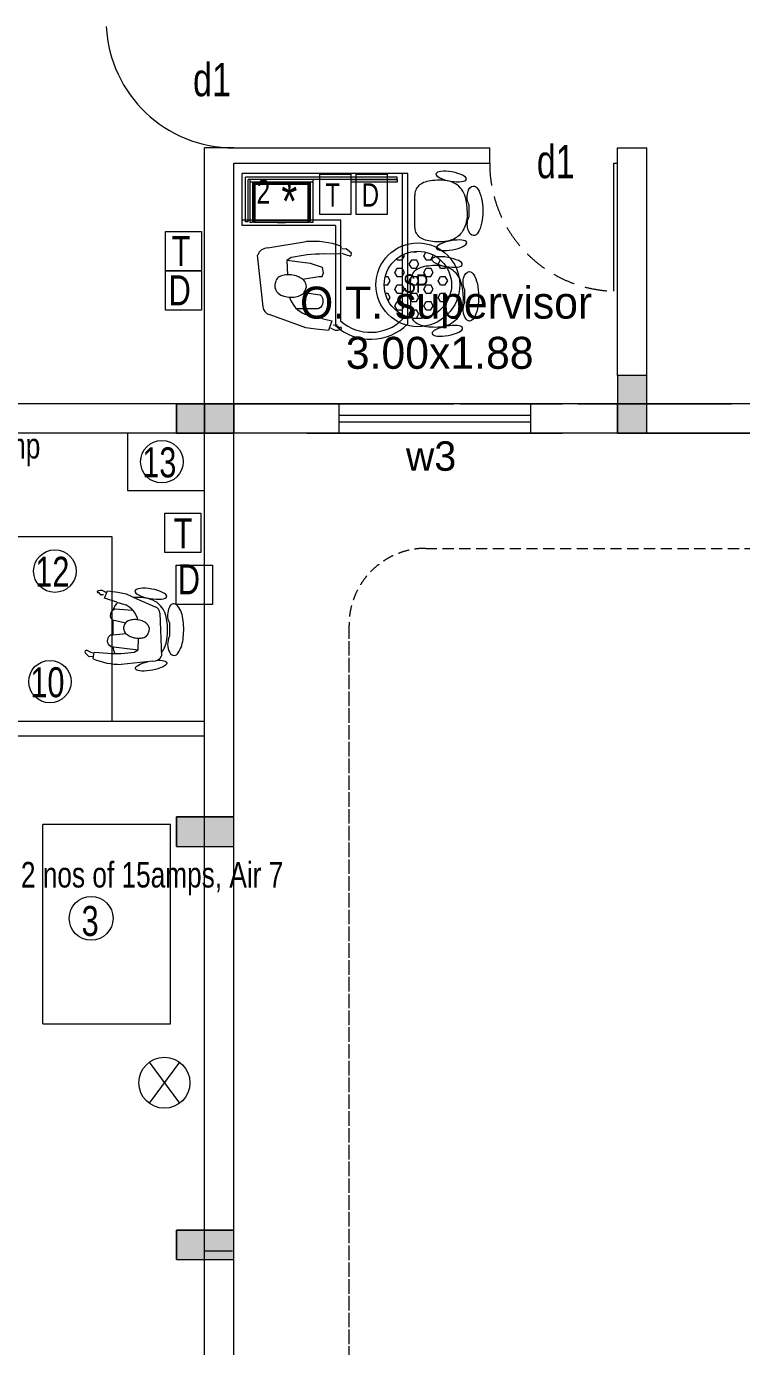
# Model space of a CAD drawing. Header units: metres. Extents: x 191982 to 427160, y -8904 to 80370.
# Drawn here: x 332237 to 337830, y 44442 to 54762 of the extents above; entities that cross this region are included whole.
import ezdxf

# ---------------------------------------------------------------- set-up
doc = ezdxf.new("R2010")
doc.units = ezdxf.units.M
doc.header["$LTSCALE"] = 700
doc.header["$MEASUREMENT"] = 0
doc.linetypes.add('DASHED2', pattern=[0.375, 0.25, -0.125])
doc.linetypes.add('HIDDEN2', pattern=[0.1875, 0.125, -0.0625])
doc.layers.get('0').update_dxf_attribs({"lineweight": 9})
for name, color, linetype, lineweight in [('elevations', 22, 'Continuous', 9), ('FURNITURE', 7, 'Continuous', 9), ('MAIN GATE', 7, 'Continuous', 9), ('NEW PLANS', 7, 'Continuous', 9)]:
    doc.layers.add(name, color=color, linetype=linetype, lineweight=lineweight)
doc.styles.add('RVR', font='MOD20.TTF')
doc.styles.get("Standard").update_dxf_attribs({"font": 'swisscl.ttf'})

# ---------------------------------------------------------------- blocks, each defined once
blk = doc.blocks.new('ws')
at = {"layer": 'FURNITURE'}
for p, q in [((668705, 47927), (667265, 47927)), ((667265, 47477), (667265, 47927)), ((667295, 47508), (667295, 47897)), ((668613, 47897), (667295, 47897)), ((667318, 47508), (667318, 47874)), ((668613, 47874), (667318, 47874)), ((667333, 47874), (667333, 47506)), ((667881, 47874), (667333, 47874)), ((667881, 47851), (667333, 47851)), ((667356, 47851), (667356, 47506)), ((667363, 47844), (667363, 47506)), ((667851, 47843), (667363, 47844)), ((667376, 47844), (667375, 47506)), ((667839, 47831), (667376, 47831)), ((667838, 47506), (667839, 47843)), ((667851, 47506), (667851, 47843)), ((667858, 47506), (667858, 47851)), ((667881, 47506), (667881, 47874)), ((668213, 47874), (668613, 47874)), ((668213, 47851), (668213, 47874)), ((668613, 47851), (668213, 47851)), ((668613, 47874), (668613, 47897)), ((668613, 47874), (668613, 47851)), ((668659, 46660), (668659, 47927)), ((668705, 46621), (668705, 47927)), ((668121, 47523), (667265, 47523)), ((668075, 47477), (667265, 47477)), ((667318, 47508), (667295, 47508)), ((667333, 47506), (667356, 47506)), ((667363, 47506), (667851, 47506)), ((667375, 47518), (667838, 47518)), ((667642, 47499), (667572, 47499)), ((667858, 47506), (667881, 47506)), ((668075, 47477), (668075, 46606)), ((668121, 46646), (668121, 47523)), ((668393, 46487), (668371, 46487))]:
    blk.add_line(p, q, dxfattribs=at)
at = {"layer": 'FURNITURE', "ltscale": 12}
for p, q in [((668798, 47821, 375), (668790, 47812, 375)), ((668807, 47828, 375), (668798, 47821, 375)), ((668818, 47836, 375), (668807, 47828, 375)), ((668829, 47842, 375), (668818, 47836, 375)), ((668841, 47848, 375), (668829, 47842, 375)), ((668854, 47853, 375), (668841, 47848, 375)), ((668869, 47857, 375), (668854, 47853, 375)), ((668884, 47861, 375), (668869, 47857, 375)), ((668901, 47864, 375), (668884, 47861, 375)), ((668919, 47867, 375), (668901, 47864, 375)), ((668938, 47868, 375), (668919, 47867, 375)), ((668957, 47870, 375), (668938, 47868, 375)), ((668978, 47870, 375), (668957, 47870, 375)), ((669002, 47869, 375), (668978, 47870, 375)), ((669024, 47868, 375), (669002, 47869, 375)), ((669045, 47864, 375), (669024, 47868, 375)), ((669065, 47860, 375), (669045, 47864, 375)), ((669084, 47854, 375), (669065, 47860, 375)), ((669101, 47847, 375), (669084, 47854, 375)), ((669118, 47838, 375), (669101, 47847, 375)), ((669133, 47828, 375), (669118, 47838, 375)), ((669147, 47817, 375), (669133, 47828, 375)), ((669160, 47804, 375), (669147, 47817, 375)), ((668765, 47748, 375), (668764, 47735, 375)), ((668766, 47467, 375), (668764, 47735, 375)), ((668766, 47760, 375), (668765, 47748, 375)), ((668769, 47772, 375), (668766, 47760, 375)), ((668773, 47783, 375), (668769, 47772, 375)), ((668778, 47793, 375), (668773, 47783, 375)), ((668783, 47803, 375), (668778, 47793, 375)), ((668790, 47812, 375), (668783, 47803, 375)), ((669171, 47790, 375), (669160, 47804, 375)), ((669182, 47775, 375), (669171, 47790, 375)), ((669191, 47758, 375), (669182, 47775, 375)), ((669199, 47740, 375), (669191, 47758, 375)), ((669205, 47720, 375), (669199, 47740, 375)), ((669211, 47700, 375), (669205, 47720, 375)), ((669215, 47678, 375), (669211, 47700, 375)), ((669218, 47654, 375), (669215, 47678, 375)), ((669220, 47629, 375), (669218, 47654, 375)), ((669221, 47603, 375), (669220, 47629, 375)), ((669221, 47603, 375), (669221, 47577, 375)), ((669236, 47547, 375), (669236, 47659, 375)), ((669207, 47486, 375), (669200, 47466, 375)), ((669212, 47507, 375), (669207, 47486, 375)), ((669216, 47529, 375), (669212, 47507, 375)), ((669219, 47552, 375), (669216, 47529, 375)), ((669221, 47577, 375), (669219, 47552, 375)), ((668767, 47454, 375), (668766, 47467, 375)), ((668768, 47441, 375), (668767, 47454, 375)), ((668771, 47429, 375), (668768, 47441, 375)), ((668775, 47418, 375), (668771, 47429, 375)), ((668780, 47408, 375), (668775, 47418, 375)), ((668786, 47398, 375), (668780, 47408, 375)), ((668793, 47389, 375), (668786, 47398, 375)), ((668801, 47381, 375), (668793, 47389, 375)), ((668810, 47373, 375), (668801, 47381, 375)), ((668820, 47366, 375), (668810, 47373, 375)), ((668831, 47360, 375), (668820, 47366, 375)), ((668844, 47354, 375), (668831, 47360, 375)), ((669104, 47358, 375), (669087, 47351, 375)), ((669120, 47367, 375), (669104, 47358, 375)), ((669135, 47377, 375), (669120, 47367, 375)), ((669149, 47389, 375), (669135, 47377, 375)), ((669162, 47402, 375), (669149, 47389, 375)), ((669173, 47416, 375), (669162, 47402, 375)), ((669183, 47431, 375), (669173, 47416, 375)), ((669192, 47448, 375), (669183, 47431, 375)), ((669200, 47466, 375), (669192, 47448, 375)), ((668857, 47349, 375), (668844, 47354, 375)), ((668872, 47345, 375), (668857, 47349, 375)), ((668887, 47342, 375), (668872, 47345, 375)), ((668904, 47339, 375), (668887, 47342, 375)), ((668922, 47336, 375), (668904, 47339, 375)), ((668940, 47335, 375), (668922, 47336, 375)), ((668960, 47334, 375), (668940, 47335, 375)), ((668981, 47334, 375), (668960, 47334, 375)), ((669005, 47334, 375), (668981, 47334, 375)), ((669027, 47337, 375), (669005, 47334, 375)), ((669048, 47340, 375), (669027, 47337, 375)), ((669068, 47345, 375), (669048, 47340, 375)), ((669087, 47351, 375), (669068, 47345, 375)), ((668921, 47127, 375), (668901, 47126, 375)), ((668942, 47128, 375), (668921, 47127, 375)), ((668966, 47127, 375), (668942, 47128, 375)), ((668988, 47125, 375), (668966, 47127, 375)), ((668730, 47018, 375), (668729, 47006, 375)), ((668733, 47030, 375), (668730, 47018, 375)), ((668737, 47041, 375), (668733, 47030, 375)), ((668742, 47051, 375), (668737, 47041, 375)), ((668747, 47061, 375), (668742, 47051, 375)), ((668754, 47070, 375), (668747, 47061, 375)), ((668762, 47078, 375), (668754, 47070, 375)), ((668771, 47086, 375), (668762, 47078, 375)), ((668782, 47093, 375), (668771, 47086, 375)), ((668793, 47100, 375), (668782, 47093, 375)), ((668805, 47105, 375), (668793, 47100, 375)), ((668818, 47111, 375), (668805, 47105, 375)), ((668833, 47115, 375), (668818, 47111, 375)), ((668848, 47119, 375), (668833, 47115, 375)), ((668865, 47122, 375), (668848, 47119, 375)), ((668883, 47124, 375), (668865, 47122, 375)), ((668901, 47126, 375), (668883, 47124, 375)), ((669009, 47122, 375), (668988, 47125, 375)), ((669029, 47117, 375), (669009, 47122, 375)), ((669048, 47112, 375), (669029, 47117, 375)), ((669065, 47104, 375), (669048, 47112, 375)), ((669082, 47096, 375), (669065, 47104, 375)), ((669097, 47086, 375), (669082, 47096, 375)), ((669111, 47074, 375), (669097, 47086, 375)), ((669124, 47062, 375), (669111, 47074, 375)), ((669135, 47048, 375), (669124, 47062, 375)), ((669145, 47032, 375), (669135, 47048, 375)), ((669155, 47016, 375), (669145, 47032, 375)), ((669163, 46997, 375), (669155, 47016, 375)), ((668729, 47006, 375), (668728, 46992, 375)), ((668730, 46724, 375), (668728, 46992, 375)), ((669169, 46978, 375), (669163, 46997, 375)), ((669175, 46957, 375), (669169, 46978, 375)), ((669179, 46935, 375), (669175, 46957, 375)), ((669182, 46912, 375), (669179, 46935, 375)), ((669184, 46887, 375), (669182, 46912, 375)), ((669200, 46805, 375), (669200, 46917, 375)), ((669180, 46786, 375), (669176, 46764, 375)), ((669183, 46810, 375), (669180, 46786, 375)), ((669185, 46835, 375), (669183, 46810, 375)), ((669185, 46861, 375), (669184, 46887, 375)), ((669185, 46861, 375), (669185, 46835, 375)), ((668731, 46711, 375), (668730, 46724, 375)), ((668732, 46699, 375), (668731, 46711, 375)), ((668735, 46687, 375), (668732, 46699, 375)), ((668739, 46676, 375), (668735, 46687, 375)), ((668744, 46666, 375), (668739, 46676, 375)), ((669137, 46674, 375), (669126, 46659, 375)), ((669147, 46689, 375), (669137, 46674, 375)), ((669156, 46706, 375), (669147, 46689, 375)), ((669164, 46724, 375), (669156, 46706, 375)), ((669171, 46743, 375), (669164, 46724, 375)), ((669176, 46764, 375), (669171, 46743, 375)), ((668750, 46656, 375), (668744, 46666, 375)), ((668757, 46647, 375), (668750, 46656, 375)), ((668765, 46639, 375), (668757, 46647, 375)), ((668774, 46631, 375), (668765, 46639, 375)), ((668784, 46624, 375), (668774, 46631, 375)), ((668795, 46618, 375), (668784, 46624, 375)), ((668808, 46612, 375), (668795, 46618, 375)), ((668821, 46607, 375), (668808, 46612, 375)), ((668836, 46603, 375), (668821, 46607, 375)), ((668851, 46599, 375), (668836, 46603, 375)), ((668868, 46596, 375), (668851, 46599, 375)), ((668886, 46594, 375), (668868, 46596, 375)), ((668904, 46593, 375), (668886, 46594, 375)), ((668924, 46592, 375), (668904, 46593, 375)), ((668945, 46591, 375), (668924, 46592, 375)), ((668969, 46592, 375), (668945, 46591, 375)), ((668991, 46594, 375), (668969, 46592, 375)), ((669012, 46598, 375), (668991, 46594, 375)), ((669032, 46603, 375), (669012, 46598, 375)), ((669051, 46609, 375), (669032, 46603, 375)), ((669068, 46616, 375), (669051, 46609, 375)), ((669084, 46625, 375), (669068, 46616, 375)), ((669099, 46635, 375), (669084, 46625, 375)), ((669113, 46647, 375), (669099, 46635, 375)), ((669126, 46659, 375), (669113, 46647, 375))]:
    blk.add_line(p, q, dxfattribs=at)
at = {"layer": 'FURNITURE', "color": 8}
for p, q in [((667488, 47281), (667822, 47337)), ((668122, 47297), (668116, 47226)), ((668131, 47273), (668168, 47277)), ((668168, 47277), (668214, 47237)), ((667446, 46768), (667399, 47219)), ((667692, 47198), (667652, 47171)), ((667858, 47147), (667652, 47171)), ((667652, 47171), (667658, 47047)), ((667962, 47110), (667858, 47147)), ((668116, 47226), (667970, 47229)), ((667790, 47009), (667932, 47033)), ((667932, 47033), (667959, 47034)), ((667959, 47034), (667971, 47065)), ((667971, 47065), (667962, 47110)), ((667552, 46966), (667559, 46995)), ((667552, 46933), (667552, 46966)), ((667566, 46899), (667552, 46933)), ((667819, 46966), (667821, 46937)), ((667805, 46895), (667942, 46875)), ((667699, 46631), (667500, 46702)), ((667923, 46751), (667738, 46753)), ((667910, 46680), (668044, 46647)), ((667931, 46754), (667923, 46751)), ((667818, 46586), (667699, 46631)), ((667906, 46575), (667818, 46586)), ((668044, 46647), (668016, 46564)), ((668016, 46564), (668016, 46564)), ((668016, 46564), (668016, 46564)), ((668078, 46608), (668056, 46609))]:
    blk.add_line(p, q, dxfattribs=at)
at = {"layer": 'FURNITURE'}
for radius, start, end in [(455, 227.5843, 315.0769), (395, 228.6026, 314.4206)]:
    blk.add_arc((668382, 46943), radius, start, end, dxfattribs=at)
at = {"layer": 'FURNITURE', "ltscale": 12, "extrusion": (0, 0, -1)}
for centre, major_axis, ratio, start_param, end_param in [((669081, 47901, 0), (-132, 23), 0.3, -1.570796, 4.712389), ((669274, 47724, 0), (-0.5, 93.9), 0.571429, 3.95137, 6.283186), ((669275, 47603, 0), (-1, 215), 0.375, 0, 3.141593), ((669275, 47483, 0), (-0.5, 93.9), 0.571429, 3.141592, 5.473402), ((669084, 47304, 0), (132, 24), 0.3, 4.712389, 10.995574), ((669045, 47159, 0), (-132, 23), 0.3, -1.570796, 4.712389), ((669238, 46982, 0), (-0.5, 93.9), 0.571429, 3.95137, 6.283186), ((669239, 46861, 0), (-1, 215), 0.375, 0, 3.141593), ((669239, 46740, 0), (-0.5, 93.9), 0.571429, 3.141592, 5.473402), ((669048, 46561, 0), (132, 24), 0.3, 4.712389, 10.995574)]:
    blk.add_ellipse(centre, major_axis=major_axis, ratio=ratio, start_param=start_param, end_param=end_param, dxfattribs=at)
at = {"layer": 'FURNITURE', "color": 8}
for centre, major_axis, ratio, start_param, end_param in [((667490, 47185), (95.7, -12.3), 1, 1.719618, 2.907669), ((667891, 46701), (686, -91), 0.919648, 1.350379, 1.791214), ((667971, 45939), (1363, 149), 0.939866, 1.46862, 1.672973), ((668598, 48448), (1287, -174), 1, 4.47917, 4.53015), ((668199, 47229), (2.8, 16.1), 1, 2.999443, 5.387528), ((667629, 46966), (13.3, 75.6), 1, 0.753992, 1.348649), ((667659, 46885), (28, 160), 1, 0.348288, 0.635012), ((667669, 46829), (215, -38), 1, 1.651056, 1.920034), ((667669, 46829), (38, 215), 1, -0.188719, 0.08026), ((667692, 46887), (27, 154), 1, -0.506934, -0.188719), ((667650, 46970), (108, -19), 1, 4.018348, 4.557921), ((667753, 46928), (59.8, -10.5), 1, 5.290249, 6.09033), ((667750, 46951), (69.6, -12.3), 1, 0.389868, 1.134958), ((667741, 46947), (14, 79.4), 1, 4.347655, 4.762279), ((667692, 47071), (38, 215), 1, 2.952874, 3.221852), ((667692, 47071), (38, 215), 1, 3.221852, 3.490831), ((667899, 46920), (230, -31), 1, 3.571543, 4.480193), ((667703, 47010), (27, 154), 1, 3.490831, 3.809046), ((667527, 46780), (81, -14.3), 1, 3.456142, 4.546182), ((666219, 39982), (978, 6839), 1, -0.105221, -0.091082), ((667275, 39296), (972, 7241), 1, 0.031824, 0.046996), ((668087, 46646), (78.6, -13.8), 1, 4.14765, 5.268631), ((668085, 46602), (1.66, 9.45), 1, -1.145356, 1.069697), ((668113, 46610), (3.3, 18.9), 1, 1.996237, 3.283887), ((668118, 46580), (11.7, -2.1), 1, 0.741246, 2.194457), ((668111, 46587), (16.5, -2.9), 1, 5.268631, 6.380468)]:
    blk.add_ellipse(centre, major_axis=major_axis, ratio=ratio, start_param=start_param, end_param=end_param, dxfattribs=at)
at = {"layer": 'FURNITURE', "color": 8, "extrusion": (0, 0, -1)}
blk.add_ellipse((667893, 46818), major_axis=(73.4, -12.9), ratio=1, start_param=-1.028066, end_param=0.867547, dxfattribs=at)
blk = doc.blocks.new('CHAIR HUMAN')
at = {"layer": 'FURNITURE', "color": 8}
for p, q in [((-28.18, 22.59), (-29.99, 21.39)), ((-26.87, 22.25), (-28.18, 22.59)), ((-26.45, 23.08), (-26.56, 20.53)), ((-26.56, 20.53), (-21.37, 19.91)), ((-3.93, 19.47), (-15.58, 23.06)), ((-20.78, 17.15), (-10.32, 16.32)), ((-11.62, 17.49), (-10.32, 16.32)), ((-10.32, 16.32), (-11.13, 11.96)), ((-4.91, 0.99), (-1.09, 16.82)), ((-20.96, 12.75), (-21.91, 12.95)), ((-16.02, 11.22), (-20.96, 12.75)), ((-17.08, 7.25), (-22.07, 7.18)), ((-17.24, 9.83), (-17.46, 8.82)), ((-8.57, 6.25), (-7.89, 7.38)), ((-21.86, 0.1), (-26.79, -0.42)), ((-21.97, 2.68), (-15.4, 1.86)), ((-28.18, -1.64), (-27.4, -1.72)), ((-26.79, -0.42), (-26.2, -3.51)), ((-26.2, -3.51), (-26.2, -3.51)), ((-26.2, -3.51), (-26.2, -3.51)), ((-22.22, -3.67), (-19.05, -3.7)), ((-19.05, -3.7), (-14.6, -2.65)), ((-14.6, -2.65), (-7.15, -1.1))]:
    blk.add_line(p, q, dxfattribs=at)
at = {"layer": 'FURNITURE', "color": 253}
for p, q in [((-7.89, 7.38), (-7.74, 8.53)), ((-7.74, 8.53), (-7.84, 9.63))]:
    blk.add_line(p, q, dxfattribs=at)
at = {"layer": 'FURNITURE'}
blk.add_line((-22.25, 2.83), (-21.97, 2.68), dxfattribs=at)
for points in [[(-20.01, 17.09, -0.12585), (-18.76, 19.46, -0.12585)], [(-1.39, 15.6, -0.1466), (-0.38, 10.46, -0.10836), (-2.58, 1.41, -0.19652), (-7.57, -3.09, -0.140333), (-15.07, -3.08, -0.015809), (-15.85, -2.91, -0.015809)], [(-21.47, 0.14, -0.171126), (-22.7, 3.27)]]:
    blk.add_lwpolyline(points, format="xyb", dxfattribs=at)
blk.add_lwpolyline([(-0.68, 3.9), (0.35, 8.92, -0.246024), (1.78, 15, -0.627364), (4.93, 14.41, -0.121702), (5.63, 8.35, -0.072521), (3.99, 1.22, -0.181268), (0.53, -3.48, -0.504268), (-1.83, -2.01, -0.233344), (-0.68, 3.9, -0.38021)], format="xyb", close=True, dxfattribs=at)
blk.add_lwpolyline([(-22.03, 7.18), (-20.9, 12.74)], dxfattribs=at)
at = {"layer": 'FURNITURE', "color": 8}
for centre, start, end in [((-19.84, 14.64), 110.5954, 219.206), ((-20.6, 4.94), 123.3791, 231.9897)]:
    blk.add_arc(centre, 2.68, start, end, dxfattribs=at)
at = {"layer": 'FURNITURE', "color": 8, "extrusion": (0, 0, -1)}
for centre, major_axis, ratio, start_param, end_param in [((-29.52, 21.04), (0, -0.588), 1, -0.181994, 2.206091), ((-37.86, 66.35), (46.66, 0), 1, 1.337822, 1.388802), ((-21.07, 0.76), (24.86, -0.06), 0.919648, 4.491971, 4.932807), ((-27.59, -25.99), (47.8, -11.87), 0.939866, 4.610213, 4.814565), ((-4.47, 16.04), (3.47, 0), 1, 4.867739, 6.055789), ((-14.85, 8.96), (2.54, 0), 1, 3.491617, 4.236706), ((-13.09, 6.41), (0, -5.63), 1, 2.594814, 2.913029), ((-12.59, 4.24), (0, -7.86), 1, 2.913029, 3.182008), ((-12.59, 4.24), (7.86, 0), 1, 4.752804, 5.021783), ((-11.96, 6.18), (0, -5.82), 1, 3.450037, 3.73676), ((-10.5, 8.91), (0, -2.76), 1, 3.85574, 4.450397), ((-20.3, 8.59), (8.35, 0), 1, 0.429031, 1.337682), ((-14.56, 8.79), (0, -2.9), 1, 1.166218, 1.580842), ((-15.1, 8.15), (2.18, 0), 1, 2.108812, 2.908893), ((-12.91, 10.84), (0, -5.63), 1, 0.309394, 0.627609), ((-12.23, 12.96), (0, -7.86), 1, 0.040415, 0.309394), ((-12.23, 12.96), (0, -7.86), 1, -0.228563, 0.040415), ((-11.21, 9.18), (3.94, 0), 1, 0.836911, 1.376484), ((6.06, -246.49), (0, -248.16), 1, 3.028829, 3.042968), ((-7.75, 1.79), (2.95, 0), 1, 0.274705, 1.364745), ((-29.74, -2.48), (0.428, 0), 1, 3.842995, 5.296205), ((-28.34, -0.27), (2.87, 0), 1, 0.966213, 2.087194), ((-29.43, -1.43), (0, -0.689), 1, -1.1852, 0.10245), ((-28.47, -1.82), (0, -0.345), 1, 1.956393, 4.171446), ((-34.81, -265.82), (0, -262.45), 1, 3.174422, 3.189594)]:
    blk.add_ellipse(centre, major_axis=major_axis, ratio=ratio, start_param=start_param, end_param=end_param, dxfattribs=at)
at = {"layer": 'FURNITURE'}
blk.add_ellipse((-4.28, 21.29, -17.21), major_axis=(-5.69, 2.31), ratio=0.286876, start_param=2.025834, end_param=7.681694, dxfattribs=at)
at = {"layer": 'FURNITURE', "color": 253, "extrusion": (0, 0, -1)}
blk.add_ellipse((-29.46, -2.23), major_axis=(0.602, 0), ratio=1, start_param=2.087194, end_param=3.199031, dxfattribs=at)
at = {"layer": 'FURNITURE'}
blk.add_ellipse((-9.79, -5.6, -17.21), major_axis=(-6.15, 0.17), ratio=0.3, dxfattribs=at)
blk = doc.blocks.new('DAS')
at = {"layer": 'MAIN GATE'}
h = blk.add_hatch(dxfattribs=at)
h.set_pattern_fill('HEX', color=1, scale=0.3, style=0)
h.paths.add_polyline_path([(-3163.779, -2.2, 1), (-3163.253, -2.2, 1)])
at = {"layer": 'MAIN GATE', "color": 5}
for radius in [0.328, 0.263]:
    blk.add_circle((-3163.516, -2.2), radius, dxfattribs=at)
at = {"layer": 'NEW PLANS', "color": 7}
blk.add_text('SP', height=0.144, dxfattribs=at).set_placement((-3163.631, -2.262))

msp = doc.modelspace()

# ---------------------------------------------------------------- hatches: boundary and pattern name
at = {"layer": 'NEW PLANS'}
for points in [[(336859.904, 51801.692), (337089.904, 51801.692), (337089.904, 52031.692), (336859.904, 52031.692)], [(333409.904, 51811.692), (333409.904, 51581.692), (333629.904, 51581.692), (333629.904, 51811.692)], [(333629.904, 51581.692), (333409.904, 51581.692), (333409.904, 51811.692), (333629.904, 51811.692)], [(333409.904, 51811.692), (333409.904, 51581.692), (333629.904, 51581.692), (333629.904, 51811.692)], [(333629.904, 51581.692), (333409.904, 51581.692), (333409.904, 51811.692), (333629.904, 51811.692)], [(333629.904, 51811.692), (333629.904, 51581.692), (333859.904, 51581.692), (333859.904, 51811.692)], [(333859.904, 51581.692), (333859.904, 51811.692), (333629.904, 51811.692), (333629.904, 51581.692)], [(333629.904, 51811.692), (333629.904, 51581.692), (333859.904, 51581.692), (333859.904, 51811.692)], [(333859.904, 51581.692), (333859.904, 51811.692), (333629.904, 51811.692), (333629.904, 51581.692)], [(336859.904, 51801.692), (336859.904, 51581.692), (337089.904, 51581.692), (337089.904, 51801.692)], [(333409.904, 48581.692), (333409.904, 48351.692), (333629.904, 48351.692), (333629.904, 48581.692)], [(333409.904, 48581.692), (333409.904, 48351.692), (333629.904, 48351.692), (333629.904, 48581.692)], [(333629.904, 48581.692), (333629.904, 48351.692), (333859.904, 48351.692), (333859.904, 48581.692)], [(333629.904, 48581.692), (333629.904, 48351.692), (333859.904, 48351.692), (333859.904, 48581.692)], [(333409.904, 45351.692), (333409.904, 45121.692), (333629.904, 45121.692), (333629.904, 45351.692)], [(333409.904, 45351.692), (333409.904, 45121.692), (333629.904, 45121.692), (333629.904, 45351.692)], [(333629.904, 45351.692), (333629.904, 45121.692), (333859.904, 45121.692), (333859.904, 45351.692)], [(333629.904, 45351.692), (333629.904, 45121.692), (333859.904, 45121.692), (333859.904, 45351.692)], [(333629.904, 45351.692), (333629.904, 45121.692), (333859.904, 45121.692), (333859.904, 45351.692)], [(333629.904, 45351.692), (333629.904, 45121.692), (333859.904, 45121.692), (333859.904, 45351.692)], [(333629.904, 45236.692), (333409.904, 45236.692), (333409.904, 45121.692), (333629.904, 45121.692)], [(333629.904, 45236.692), (333409.904, 45236.692), (333409.904, 45121.692), (333629.904, 45121.692)]]:
    msp.add_hatch(color=256, dxfattribs=at).paths.add_polyline_path(points)

# ---------------------------------------------------------------- linework, layer by layer
for points in [[(334532.133, 53606.709), (334773.537, 53606.709), (334773.537, 53292.335), (334532.133, 53292.335)], [(334816.339, 53606.709), (335057.744, 53606.709), (335057.744, 53292.335), (334816.339, 53292.335)], [(333323.535, 53158.225), (333606.074, 53158.225), (333606.074, 52851.216), (333323.535, 52851.216)], [(333323.535, 53158.225), (333606.074, 53158.225), (333606.074, 52851.216), (333323.535, 52851.216)], [(333323.535, 52851.216), (333606.074, 52851.216), (333606.074, 52544.208), (333323.535, 52544.208)], [(333323.535, 52851.216), (333606.074, 52851.216), (333606.074, 52544.208), (333323.535, 52544.208)], [(333319.671, 50956.974), (333602.21, 50956.974), (333602.21, 50649.966), (333319.671, 50649.966)]]:
    msp.add_lwpolyline(points, close=True)
at = {"elevation": -151.087}
msp.add_lwpolyline([(333408.753, 50549.482), (333691.293, 50549.482), (333691.293, 50242.474), (333408.753, 50242.474)], close=True, dxfattribs=at)
at = {"layer": 'elevations'}
for p, q in [((333859.904, 53811.692), (333629.904, 53811.692)), ((333859.904, 53811.692), (333629.904, 53811.692)), ((333029.904, 51131.692), (333029.904, 51581.692)), ((333629.904, 51131.692), (333029.904, 51131.692)), ((333364.823, 48524.264), (332364.823, 48524.264)), ((332364.823, 46964.264), (332364.823, 48524.264)), ((333364.823, 46964.264), (333364.823, 48524.264)), ((332364.823, 46964.264), (333364.823, 46964.264))]:
    msp.add_line(p, q, dxfattribs=at)
at = {"layer": 'FURNITURE'}
msp.add_lwpolyline([(331907.935, 49331.692), (332907.935, 49331.692), (332907.935, 50770.885), (331907.935, 50770.885)], close=True, dxfattribs=at)
at = {"layer": 'MAIN GATE'}
for p, q in [((333859.904, 53811.692), (335859.904, 53811.692)), ((335859.904, 53691.692), (335859.904, 53811.692)), ((336859.904, 53811.692), (337089.904, 53811.692)), ((336859.904, 53691.692), (336859.904, 53811.692)), ((337089.904, 52031.692), (337089.904, 53811.692)), ((333859.904, 53691.692), (335859.904, 53691.692)), ((336829.904, 52692.142), (336829.904, 53691.692)), ((336829.904, 53691.692), (336859.904, 53691.692)), ((336859.904, 52031.692), (336859.904, 53691.692)), ((329218.875, 49331.692), (333629.904, 49331.692)), ((329218.875, 49216.692), (333629.904, 49216.692)), ((333434.199, 46664.389), (333197.02, 46344.429)), ((333197.841, 46664.389), (333435.02, 46344.429))]:
    msp.add_line(p, q, dxfattribs=at)
for centre, radius in [((333296.274, 51358.943), 166.133), ((332459.731, 50503.785), 166.133), ((332420.936, 49639.82), 166.133), ((332743.315, 47789.533), 171.381), ((333316.02, 46504.105), 199.141)]:
    msp.add_circle(centre, radius, dxfattribs=at)
at = {"layer": 'MAIN GATE', "linetype": 'DASHED2'}
msp.add_arc((336859.904, 53691.692), 1000, 180, 268.2808687, dxfattribs=at)
at = {"layer": 'NEW PLANS'}
for p, q in [((333629.904, 51081.692), (333629.904, 53811.692)), ((333629.904, 51081.692), (333629.904, 53811.692)), ((333859.904, 51081.692), (333859.904, 53691.692)), ((333859.904, 51081.692), (333859.904, 53691.692)), ((333859.904, 51811.692), (331264.904, 51811.692)), ((333409.904, 51581.692), (333409.904, 51811.692)), ((333409.904, 51811.692), (333409.904, 51581.692)), ((335359.904, 51811.692), (333409.904, 51811.692)), ((333409.904, 51581.692), (333409.904, 51811.692)), ((333409.904, 51811.692), (333409.904, 51581.692)), ((333629.904, 33992.89), (333629.904, 51811.692)), ((333629.904, 33992.89), (333629.904, 51811.692)), ((335579.904, 51811.692), (333629.904, 51811.692)), ((333629.904, 51811.692), (333629.904, 51581.692)), ((333629.904, 51811.692), (335579.904, 51811.692)), ((333629.904, 51811.692), (333629.904, 51581.692)), ((333859.904, 51811.692), (333629.904, 51811.692)), ((333629.904, 51811.692), (333629.904, 51581.692)), ((333629.904, 51811.692), (333859.904, 51811.692)), ((333629.904, 51811.692), (333629.904, 51581.692)), ((333859.904, 51811.692), (333629.904, 51811.692)), ((333629.904, 35431.692), (333629.904, 51811.692)), ((333629.904, 35431.692), (333629.904, 51811.692)), ((333859.904, 51811.692), (333629.904, 51811.692)), ((333629.904, 51811.692), (333629.904, 51581.692)), ((333629.904, 51811.692), (333859.904, 51811.692)), ((333629.904, 51811.692), (333629.904, 51581.692)), ((333859.904, 51811.692), (333629.904, 51811.692)), ((333629.904, 51811.692), (333629.904, 51581.692)), ((333629.904, 51811.692), (333859.904, 51811.692)), ((333629.904, 51811.692), (333629.904, 51581.692)), ((333859.904, 51811.692), (333629.904, 51811.692)), ((333859.904, 33992.89), (333859.904, 51811.692)), ((333859.904, 51811.692), (333859.904, 51581.692)), ((333859.904, 51811.692), (333859.904, 51581.692)), ((333859.904, 51811.692), (333859.904, 51581.692)), ((333859.904, 51811.692), (333859.904, 51581.692)), ((333859.904, 51581.692), (333859.904, 51811.692)), ((333859.904, 35431.692), (333859.904, 51811.692)), ((333859.904, 51811.692), (333859.904, 51581.692)), ((333859.904, 51811.692), (333859.904, 51581.692)), ((333859.904, 51811.692), (333859.904, 51581.692)), ((333859.904, 51811.692), (333859.904, 51581.692)), ((333859.904, 51581.692), (333859.904, 51811.692)), ((335579.904, 51811.692), (334429.904, 51811.692)), ((334679.904, 51811.692), (334679.904, 51581.692)), ((335629.904, 51811.692), (335004.904, 51811.692)), ((335412.381, 51811.692), (335292.381, 51811.692)), ((336429.904, 51811.692), (335629.904, 51811.692)), ((335629.904, 51811.692), (336429.904, 51811.692)), ((336429.904, 51811.692), (335629.904, 51811.692)), ((335859.904, 51811.692), (336429.904, 51811.692)), ((335859.904, 51811.692), (336429.904, 51811.692)), ((336179.904, 51811.692), (336179.904, 51581.692)), ((336549.904, 51811.692), (336429.904, 51811.692)), ((337749.904, 51811.692), (336549.904, 51811.692)), ((336549.904, 51811.692), (337749.904, 51811.692)), ((337749.904, 51811.692), (336549.904, 51811.692)), ((336549.904, 51811.692), (336859.904, 51811.692)), ((336549.904, 51811.692), (337749.904, 51811.692)), ((336774.904, 51811.692), (336654.904, 51811.692)), ((337749.904, 51811.692), (336859.904, 51811.692)), ((336859.904, 51811.692), (337749.904, 51811.692)), ((337749.904, 51811.692), (336859.904, 51811.692)), ((336859.904, 51581.692), (336859.904, 51811.692)), ((338859.904, 51811.692), (337749.904, 51811.692)), ((334679.904, 51721.692), (336179.904, 51721.692)), ((334679.904, 51671.692), (336179.904, 51671.692)), ((333859.904, 51581.692), (327169.904, 51581.692)), ((336859.904, 51581.692), (333409.904, 51581.692)), ((334429.904, 51581.692), (336429.904, 51581.692)), ((346999.904, 51581.692), (336859.904, 51581.692)), ((336859.904, 51581.692), (346999.904, 51581.692)), ((346999.904, 51581.692), (336859.904, 51581.692)), ((336859.904, 51581.692), (346999.904, 51581.692)), ((337089.904, 51581.692), (336859.904, 51581.692)), ((333409.904, 48581.692), (333859.904, 48581.692)), ((333409.904, 48581.692), (333859.904, 48581.692)), ((333409.904, 48581.692), (333859.904, 48581.692)), ((333409.904, 48581.692), (333859.904, 48581.692)), ((333409.904, 48581.692), (333629.904, 48581.692)), ((333409.904, 48581.692), (333629.904, 48581.692)), ((333409.904, 48581.692), (333629.904, 48581.692)), ((333409.904, 48581.692), (333629.904, 48581.692)), ((333409.904, 48581.692), (333629.904, 48581.692)), ((333409.904, 48581.692), (333629.904, 48581.692)), ((333409.904, 48581.692), (333629.904, 48581.692)), ((333409.904, 48581.692), (333629.904, 48581.692)), ((333409.904, 48581.692), (333629.904, 48581.692)), ((333409.904, 48351.692), (333409.904, 48581.692)), ((333409.904, 48581.692), (333859.904, 48581.692)), ((333409.904, 48581.692), (333859.904, 48581.692)), ((333409.904, 48581.692), (333859.904, 48581.692)), ((333409.904, 48581.692), (333859.904, 48581.692)), ((333409.904, 48581.692), (333629.904, 48581.692)), ((333409.904, 48581.692), (333629.904, 48581.692)), ((333409.904, 48581.692), (333629.904, 48581.692)), ((333409.904, 48581.692), (333629.904, 48581.692)), ((333409.904, 48581.692), (333629.904, 48581.692)), ((333409.904, 48581.692), (333629.904, 48581.692)), ((333409.904, 48581.692), (333629.904, 48581.692)), ((333409.904, 48581.692), (333629.904, 48581.692)), ((333409.904, 48581.692), (333629.904, 48581.692)), ((333409.904, 48351.692), (333409.904, 48581.692)), ((333409.904, 48351.692), (333859.904, 48351.692)), ((333409.904, 48351.692), (333859.904, 48351.692)), ((333409.904, 48351.692), (333859.904, 48351.692)), ((333409.904, 48351.692), (333859.904, 48351.692)), ((333409.904, 48351.692), (333629.904, 48351.692)), ((333409.904, 48351.692), (333629.904, 48351.692)), ((333409.904, 48351.692), (333629.904, 48351.692)), ((333409.904, 48351.692), (333629.904, 48351.692)), ((333409.904, 48351.692), (333629.904, 48351.692)), ((333409.904, 48351.692), (333629.904, 48351.692)), ((333409.904, 48351.692), (333629.904, 48351.692)), ((333409.904, 48351.692), (333629.904, 48351.692)), ((333409.904, 48351.692), (333629.904, 48351.692)), ((333409.904, 48351.692), (333859.904, 48351.692)), ((333409.904, 48351.692), (333859.904, 48351.692)), ((333409.904, 48351.692), (333859.904, 48351.692)), ((333409.904, 48351.692), (333859.904, 48351.692)), ((333409.904, 48351.692), (333629.904, 48351.692)), ((333409.904, 48351.692), (333629.904, 48351.692)), ((333409.904, 48351.692), (333629.904, 48351.692)), ((333409.904, 48351.692), (333629.904, 48351.692)), ((333409.904, 48351.692), (333629.904, 48351.692)), ((333409.904, 48351.692), (333629.904, 48351.692)), ((333409.904, 48351.692), (333629.904, 48351.692)), ((333409.904, 48351.692), (333629.904, 48351.692)), ((333409.904, 48351.692), (333629.904, 48351.692)), ((333409.904, 45351.692), (333859.904, 45351.692)), ((333409.904, 45351.692), (333859.904, 45351.692)), ((333409.904, 45351.692), (333859.904, 45351.692)), ((333409.904, 45351.692), (333859.904, 45351.692)), ((333409.904, 45351.692), (333629.904, 45351.692)), ((333409.904, 45351.692), (333629.904, 45351.692)), ((333409.904, 45351.692), (333629.904, 45351.692)), ((333409.904, 45351.692), (333629.904, 45351.692)), ((333409.904, 45351.692), (333629.904, 45351.692)), ((333409.904, 45351.692), (333629.904, 45351.692)), ((333409.904, 45351.692), (333629.904, 45351.692)), ((333409.904, 45351.692), (333629.904, 45351.692)), ((333409.904, 45351.692), (333629.904, 45351.692)), ((333409.904, 45121.692), (333409.904, 45351.692)), ((333409.904, 45351.692), (333859.904, 45351.692)), ((333409.904, 45351.692), (333859.904, 45351.692)), ((333409.904, 45351.692), (333859.904, 45351.692)), ((333409.904, 45351.692), (333859.904, 45351.692)), ((333409.904, 45351.692), (333629.904, 45351.692)), ((333409.904, 45351.692), (333629.904, 45351.692)), ((333409.904, 45351.692), (333629.904, 45351.692)), ((333409.904, 45351.692), (333629.904, 45351.692)), ((333409.904, 45351.692), (333629.904, 45351.692)), ((333409.904, 45351.692), (333629.904, 45351.692)), ((333409.904, 45351.692), (333629.904, 45351.692)), ((333409.904, 45351.692), (333629.904, 45351.692)), ((333409.904, 45351.692), (333629.904, 45351.692)), ((333409.904, 45121.692), (333409.904, 45351.692)), ((333409.904, 45351.692), (333859.904, 45351.692)), ((333409.904, 45351.692), (333859.904, 45351.692)), ((333409.904, 45351.692), (333859.904, 45351.692)), ((333409.904, 45351.692), (333859.904, 45351.692)), ((333409.904, 45351.692), (333629.904, 45351.692)), ((333409.904, 45351.692), (333629.904, 45351.692)), ((333409.904, 45351.692), (333629.904, 45351.692)), ((333409.904, 45351.692), (333629.904, 45351.692)), ((333409.904, 45351.692), (333629.904, 45351.692)), ((333409.904, 45351.692), (333629.904, 45351.692)), ((333409.904, 45351.692), (333629.904, 45351.692)), ((333409.904, 45351.692), (333629.904, 45351.692)), ((333409.904, 45351.692), (333629.904, 45351.692)), ((333409.904, 45121.692), (333409.904, 45351.692)), ((333409.904, 45351.692), (333859.904, 45351.692)), ((333409.904, 45351.692), (333859.904, 45351.692)), ((333409.904, 45351.692), (333859.904, 45351.692)), ((333409.904, 45351.692), (333859.904, 45351.692)), ((333409.904, 45351.692), (333629.904, 45351.692)), ((333409.904, 45351.692), (333629.904, 45351.692)), ((333409.904, 45351.692), (333629.904, 45351.692)), ((333409.904, 45351.692), (333629.904, 45351.692)), ((333409.904, 45351.692), (333629.904, 45351.692)), ((333409.904, 45351.692), (333629.904, 45351.692)), ((333409.904, 45351.692), (333629.904, 45351.692)), ((333409.904, 45351.692), (333629.904, 45351.692)), ((333409.904, 45351.692), (333629.904, 45351.692)), ((333409.904, 45121.692), (333409.904, 45351.692)), ((333409.904, 45121.692), (333859.904, 45121.692)), ((333409.904, 45121.692), (333859.904, 45121.692)), ((333409.904, 45121.692), (333859.904, 45121.692)), ((333409.904, 45121.692), (333859.904, 45121.692)), ((333409.904, 45121.692), (333629.904, 45121.692)), ((333409.904, 45121.692), (333629.904, 45121.692)), ((333409.904, 45121.692), (333629.904, 45121.692)), ((333409.904, 45121.692), (333629.904, 45121.692)), ((333409.904, 45121.692), (333629.904, 45121.692)), ((333409.904, 45121.692), (333629.904, 45121.692)), ((333409.904, 45121.692), (333629.904, 45121.692)), ((333409.904, 45121.692), (333629.904, 45121.692)), ((333409.904, 45121.692), (333629.904, 45121.692)), ((333409.904, 45121.692), (333859.904, 45121.692)), ((333409.904, 45121.692), (333859.904, 45121.692)), ((333409.904, 45121.692), (333859.904, 45121.692)), ((333409.904, 45121.692), (333859.904, 45121.692)), ((333409.904, 45121.692), (333629.904, 45121.692)), ((333409.904, 45121.692), (333629.904, 45121.692)), ((333409.904, 45121.692), (333629.904, 45121.692)), ((333409.904, 45121.692), (333629.904, 45121.692)), ((333409.904, 45121.692), (333629.904, 45121.692)), ((333409.904, 45121.692), (333629.904, 45121.692)), ((333409.904, 45121.692), (333629.904, 45121.692)), ((333409.904, 45121.692), (333629.904, 45121.692)), ((333409.904, 45121.692), (333629.904, 45121.692)), ((333409.904, 45121.692), (333859.904, 45121.692)), ((333409.904, 45121.692), (333859.904, 45121.692)), ((333409.904, 45121.692), (333859.904, 45121.692)), ((333409.904, 45121.692), (333859.904, 45121.692)), ((333409.904, 45121.692), (333629.904, 45121.692)), ((333409.904, 45121.692), (333629.904, 45121.692)), ((333409.904, 45121.692), (333629.904, 45121.692)), ((333409.904, 45121.692), (333629.904, 45121.692)), ((333409.904, 45121.692), (333629.904, 45121.692)), ((333409.904, 45121.692), (333629.904, 45121.692)), ((333409.904, 45121.692), (333629.904, 45121.692)), ((333409.904, 45121.692), (333629.904, 45121.692)), ((333409.904, 45121.692), (333629.904, 45121.692)), ((333409.904, 45121.692), (333859.904, 45121.692)), ((333409.904, 45121.692), (333859.904, 45121.692)), ((333409.904, 45121.692), (333859.904, 45121.692)), ((333409.904, 45121.692), (333859.904, 45121.692)), ((333409.904, 45121.692), (333629.904, 45121.692)), ((333409.904, 45121.692), (333629.904, 45121.692)), ((333409.904, 45121.692), (333629.904, 45121.692)), ((333409.904, 45121.692), (333629.904, 45121.692)), ((333409.904, 45121.692), (333629.904, 45121.692)), ((333409.904, 45121.692), (333629.904, 45121.692)), ((333409.904, 45121.692), (333629.904, 45121.692)), ((333409.904, 45121.692), (333629.904, 45121.692)), ((333409.904, 45121.692), (333629.904, 45121.692)), ((333849.904, 45186.692), (333629.904, 45186.692)), ((333849.904, 45186.692), (333629.904, 45186.692))]:
    msp.add_line(p, q, dxfattribs=at)
at = {"layer": 'NEW PLANS', "linetype": 'HIDDEN2'}
for p, q in [((335359.904, 50681.692), (345049.904, 50681.692)), ((335359.904, 50681.692), (345049.904, 50681.692)), ((334759.904, 23986.692), (334759.904, 50081.692)), ((334759.904, 35431.692), (334759.904, 50081.692))]:
    msp.add_line(p, q, dxfattribs=at)
at = {"layer": 'NEW PLANS'}
for points in [[(337089.904, 52031.692), (336859.904, 52031.692), (336859.904, 51581.692), (337089.904, 51581.692)], [(333859.904, 51581.692), (333859.904, 51811.692), (333409.904, 51811.692), (333409.904, 51581.692)], [(333859.904, 51811.692), (333859.904, 51581.692), (333409.904, 51581.692), (333409.904, 51811.692)], [(333859.904, 51581.692), (333859.904, 51811.692), (333409.904, 51811.692), (333409.904, 51581.692)], [(333859.904, 51811.692), (333859.904, 51581.692), (333409.904, 51581.692), (333409.904, 51811.692)], [(333859.904, 48351.692), (333859.904, 48581.692), (333409.904, 48581.692), (333409.904, 48351.692)], [(333859.904, 48351.692), (333859.904, 48581.692), (333409.904, 48581.692), (333409.904, 48351.692)], [(333859.904, 45121.692), (333859.904, 45351.692), (333409.904, 45351.692), (333409.904, 45121.692)], [(333859.904, 45121.692), (333859.904, 45351.692), (333409.904, 45351.692), (333409.904, 45121.692)], [(333859.904, 45121.692), (333859.904, 45351.692), (333409.904, 45351.692), (333409.904, 45121.692)], [(333859.904, 45121.692), (333859.904, 45351.692), (333409.904, 45351.692), (333409.904, 45121.692)]]:
    msp.add_lwpolyline(points, close=True, dxfattribs=at)
msp.add_arc((333859.904, 54811.692), 1000, 182.865984, 270, dxfattribs=at)
msp.add_arc((333859.904, 54811.692), 1000, 182.865984, 270, dxfattribs=at)
at = {"layer": 'NEW PLANS', "linetype": 'HIDDEN2'}
msp.add_arc((335359.904, 50081.692), 600, 90, 180, dxfattribs=at)
msp.add_arc((335359.904, 50081.692), 600, 90, 180, dxfattribs=at)

# ---------------------------------------------------------------- block references
at = {"layer": 'FURNITURE', "xscale": 0.9000000010245999, "yscale": 0.9000000010245999, "zscale": 0.9000000010245999}
msp.add_blockref('ws', (-266614.191, 10477.147), dxfattribs=at)
at = {"layer": 'FURNITURE', "xscale": -20.47875656155519, "yscale": 20.4787565582194, "zscale": 20.4787565586375, "rotation": 168.6325072443937}
msp.add_blockref('CHAIR HUMAN', (333384.14, 50174.638, -151.087), dxfattribs=at)
at = {"layer": 'MAIN GATE', "xscale": 1000, "yscale": 1000, "zscale": 1000}
msp.add_blockref('DAS', (3498814.31, 54941.346), dxfattribs=at)

# ---------------------------------------------------------------- texts
at = {"attachment_point": 1}
for s, insert, char_height, width in [('2', (334036.547, 53562.774), 187.5, 102.99455), ('*', (334230.634, 53551.886), 312.5, 171.65759), ('T', (334575.384, 53535.609), 182.413, 100.20024), ('D', (334859.59, 53535.609), 182.413, 100.20024), ('T', (333372.209, 53124.375), 234.375, 128.74319), ('T', (333372.209, 53124.375), 234.375, 128.74319), ('D', (333349.189, 52815.913), 234.375, 128.74319), ('D', (333349.189, 52815.913), 234.375, 128.74319), ('13', (333142.659, 51471.312), 234.375, 128.74319), ('T', (333389.142, 50916.169), 234.375, 128.74319), ('12', (332306.117, 50616.154), 234.375, 128.74319), ('D', (333421.042, 50556.452, -151.087), 234.375, 128.74319), ('10', (332267.321, 49752.19), 234.375, 128.74319), ('3', (332668.551, 47886.149), 234.375, 128.74319)]:
    msp.add_mtext(s, dxfattribs=dict(at, insert=insert, char_height=char_height, width=width))
at = {"layer": 'MAIN GATE', "style": 'RVR'}
for s, p in [('O.T. supervisor', (334376.559, 52477.564)), ('3.00x1.88', (334734.443, 52085.198))]:
    msp.add_text(s, height=250, dxfattribs=at).set_placement(p)
at = {"layer": 'NEW PLANS'}
for s, height, p in [('d1', 260, (333540.007, 54216.039)), ('d1', 260, (333540.007, 54216.039)), ('d1', 260, (336228.581, 53575.028)), ('ac unit- 1 ton; 15 amp', 200, (330362.503, 51383.985)), ('4kw,1   ,  2 nos of 15amps, Air 7', 200, (331316.521, 48030.587))]:
    msp.add_text(s, height=height, dxfattribs=at).set_placement(p)
at = {"layer": 'NEW PLANS', "style": 'RVR'}
msp.add_text('w3', height=230, dxfattribs=at).set_placement((335204.796, 51288.117))

doc.saveas('drawing.dxf')
